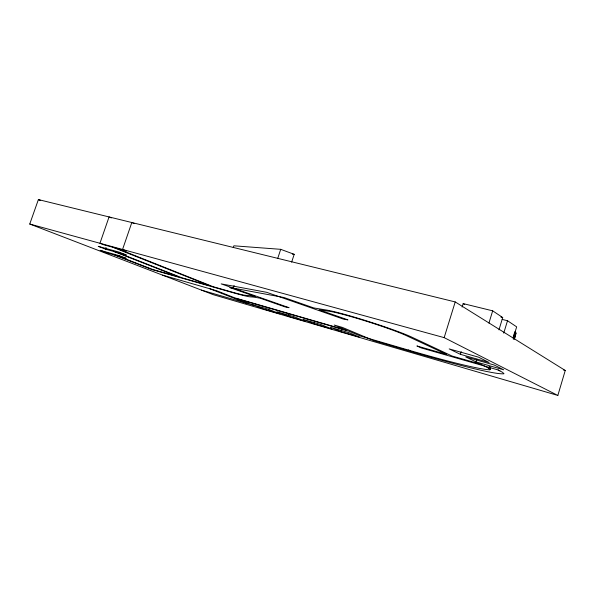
<?xml version="1.0" encoding="UTF-8"?>
<svg xmlns="http://www.w3.org/2000/svg" width="595" height="595" viewBox="0 0 595 595"><rect width="100%" height="100%" fill="white"/><g stroke="black" fill="none" stroke-linecap="round" stroke-linejoin="round"><path stroke-width="0.89" d="M557.842 395.444L565.25 370.477L455.212 301.933L38.385 199.585L29.75 224.025L213.389 294.711L557.842 395.444L444.168 337.633L29.75 224.025M513.262 336.911L514.601 332.486M513.217 338.25L516.661 326.856L507.505 320.742L502.173 319.411M513.314 339.276L515.448 332.233L514.868 331.601M513.991 338.942L515.843 332.798L515.448 332.233M514.474 338.555L515.843 332.798M514.474 339.105L516.058 333.319M498.967 329.868L502.715 317.544L492.675 310.835L463.178 303.599L462.107 307.079M408.244 350.024A143.871 8.323 17.7 0 0 489.849 369.785L488.822 368.312L489.35 366.557M489.387 368.721L489.923 366.974M489.774 369.071L490.317 367.293M489.849 369.785L490.652 367.152M490.005 369.607L490.54 367.844M503.742 333.126L507.505 320.742M475.993 361.894L465.759 356.933L494.073 364.973L503.66 369.793L475.993 361.894L476.796 359.261M488.934 323.07L492.675 310.835M460.404 354.337L449.195 348.908L478.521 357.156L489.045 362.452L460.404 354.337L461.214 351.704M444.168 337.633L455.212 301.933M340.913 331.638L330.277 327.272L349.131 332.761L359.506 337.067L340.913 331.638L341.471 329.89M314.026 323.784L303.041 319.344L321.062 324.595L331.817 328.983L314.026 323.784L314.591 322.029M288.285 316.265L276.987 311.758L294.235 316.778L305.324 321.24L288.285 316.265L288.843 314.547M291.632 262.164L294.198 254.318L280.714 249.327L233.85 245.802L233.27 247.535M277.835 258.096L280.714 249.327M116.888 248.39L213.114 286.693L231.217 291.862A48.969 2.581 18.3 0 0 243.831 295.09L246.821 295.462A98.584 5.095 17.8 0 1 247.884 295.462L248.323 295.492A98.584 5.095 17.8 0 1 251.886 295.968L255.59 296.6L229.841 287.578L233.233 288.106L234.11 285.466M105.441 249.149L126.296 254.958L119.149 252.146L98.235 246.337L105.441 249.149L106.029 247.446M292.368 254.162L294.198 254.318M233.233 288.106L284.068 297.537L313.766 307.927L324.922 309.787A49.355 3.139 17.7 0 1 367.911 321.293A49.355 3.139 17.7 0 1 412.127 337.305L451.984 355.996L480.886 364.266L488.822 368.312M500.916 317.098L502.715 317.544M563.458 369.986L565.25 370.477M162.517 275.128L216.55 290.695L234.601 297.798L346.736 330.284L334.212 325.041L342.348 327.384L373.675 340.571L413.228 352.18A152.231 8.776 17.7 0 0 503.995 373.749L502.544 372.314L498.127 369.964L421.245 347.926L416.909 345.963L446.86 354.531L406.616 335.759A44.052 2.804 17.7 0 0 365.739 321.032A44.052 2.804 17.7 0 0 327.934 311.118L319.091 309.794L347.941 319.879L343.434 319.128L266.62 292.301L221.176 283.882L289.073 307.689L285.146 306.953L260.201 298.214L256.594 297.582A109.123 5.593 17.8 0 0 253.277 297.084L252.741 297.024A109.123 5.593 17.8 0 0 251.001 296.927L249.082 296.741A57.968 3.064 18.4 0 1 234.021 292.985L152.275 269.647L114.798 255.129M201.43 290.107L253.939 305.413L237.093 298.779L348.945 331.207L360.726 336.138L409.866 350.5M118.033 256.043L152.484 269.401L178.597 276.846L114.024 251.544M117.505 252.511L181.951 277.805L209.559 285.682L113.124 247.356M209.909 288.776L247.505 303.539M40.11 200.277L38.4 199.556L40.096 200.299M111.362 217.941L109.063 216.937L99.953 243.273L103.85 244.813L126.408 251.008L122.555 249.469L131.815 222.523L134.083 223.534M498.127 369.964L499.949 370.863M463.178 303.599L464.71 304.566M119.565 255.761L100.131 250.302L106.81 252.875L126.2 258.342L119.565 255.761M268.553 309.303L252.042 304.499L263.615 309.058L279.947 313.825L268.553 309.303"/></g></svg>
